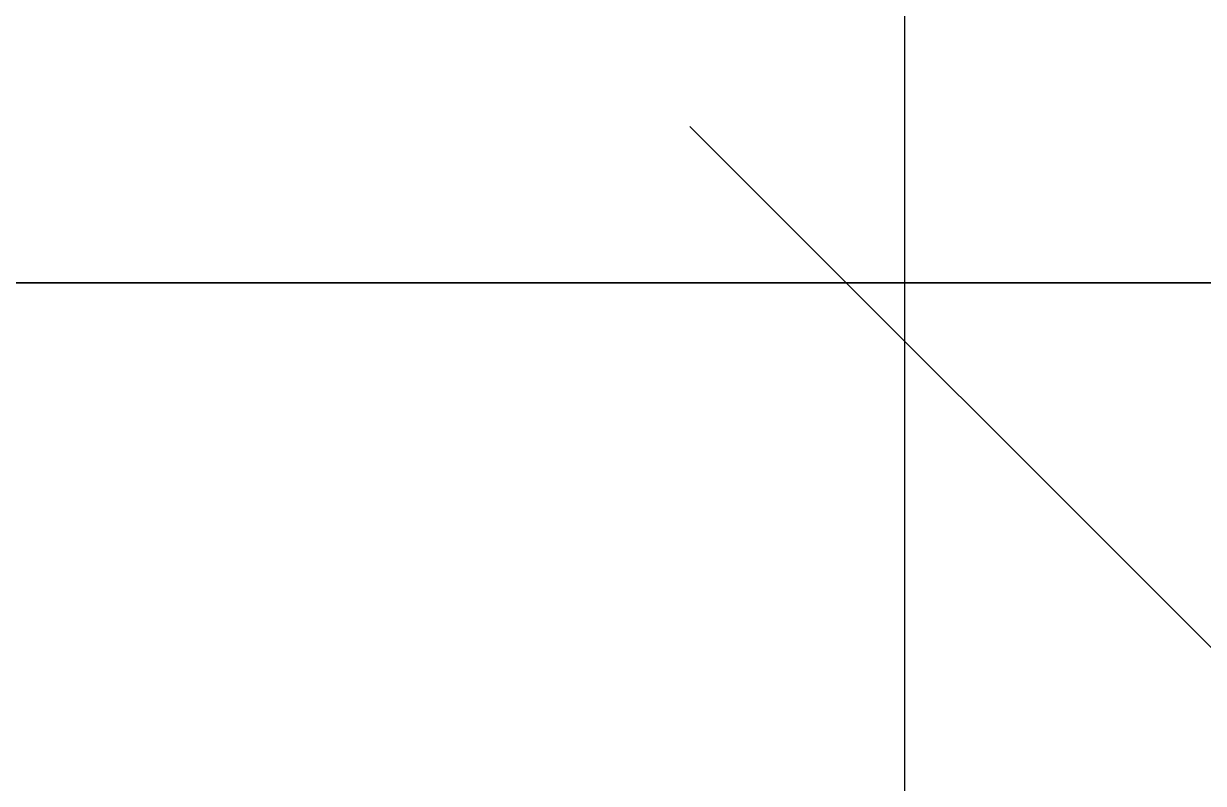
# Model space of a CAD drawing. Extents: x -120222 to -41942, y -19134 to 30932.
# Drawn here: x -78532.5 to -78472.2, y 10686.6 to 10725.5 of the extents above; entities that cross this region are included whole.
import ezdxf

# ---------------------------------------------------------------- set-up
doc = ezdxf.new("R2010")
doc.units = 0
doc.header["$LTSCALE"] = 150
doc.header["$MEASUREMENT"] = 0
doc.linetypes.add('ISO-10______', pattern=[4.699, 3.048, -0.762, 0.127, -0.762])
doc.layers.get('0').update_dxf_attribs({"linetype": 'CONTINUOUS'})
for name, color, linetype in [('____-568', 7, 'CONTINUOUS'), ('____B', 7, 'CONTINUOUS'), ('___B', 7, 'CONTINUOUS')]:
    doc.layers.add(name, color=color, linetype=linetype)
doc.styles.get("Standard").update_dxf_attribs({"font": 'txt', "bigfont": 'BIGFONT.SHX'})

# ---------------------------------------------------------------- blocks, each defined once
blk = doc.blocks.new('____-179')
at = {"color": 1, "linetype": 'Continuous'}
blk.add_line((-84933.558, 6171.519), (-84901.842, 6139.803), dxfattribs=at)
blk.add_circle((-84873.558, 6111.519), 40, dxfattribs=at)
at = {"color": 0, "flags": 1}
for tag in ['FMK_ELEC60HZ_LPG_NOTICE', 'FMK_ELEC50HZ_GAS_NOTICE', 'FMK_FACILITY_SYMBOL']:
    blk.add_attdef(tag, (-84933.558, 6051.519), '', height=0.18, dxfattribs=at)
blk = doc.blocks.new('____-186')
at = {"color": 1, "linetype": 'Continuous', "flags": 128}
blk.add_lwpolyline([(-84723.558, 5563.519), (-85323.558, 5563.519), (-85323.558, 6163.519), (-84723.558, 6163.519)], close=True, dxfattribs=at)
at = {"color": 1}
blk.add_blockref('____-179', (0, 0), dxfattribs=at)

msp = doc.modelspace()

# ---------------------------------------------------------------- linework, layer by layer
at = {"layer": '____B', "color": 6, "linetype": 'ISO-10______'}
msp.add_line((-78487.45335, -18224.63715), (-78487.45335, 28821.32986), dxfattribs=at)
at = {"layer": '___B', "color": 0, "linetype": 'Continuous', "flags": 128}
msp.add_lwpolyline([(-81888.45325, 10872.21684), (-78288.45325, 10872.21684), (-78288.45325, 10712.21684), (-81888.45325, 10712.21684)], close=True, dxfattribs=at)

# ---------------------------------------------------------------- block references
at = {"layer": '____-568', "color": 0}
msp.add_blockref('____-186', (6435.10495, 4548.69799), dxfattribs=at)

doc.saveas('drawing.dxf')
